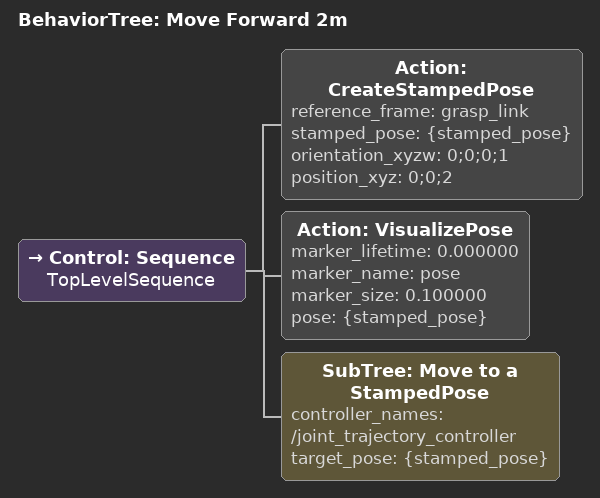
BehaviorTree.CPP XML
<?xml version='1.0' encoding='utf-8'?>
<root BTCPP_format="4" main_tree_to_execute="Move Forward 2m">
  <BehaviorTree ID="Move Forward 2m" _description="A training example that moves to a 3D pose using base and arm motion">
    <Control ID="Sequence" name="TopLevelSequence">
      <Action ID="CreateStampedPose" reference_frame="grasp_link" stamped_pose="{stamped_pose}" orientation_xyzw="0;0;0;1" position_xyz="0;0;2"/>
      <Action ID="VisualizePose" marker_lifetime="0.000000" marker_name="pose" marker_size="0.100000" pose="{stamped_pose}"/>
      <SubTree ID="Move to a StampedPose" controller_names="/joint_trajectory_controller" target_pose="{stamped_pose}"/>
    </Control>
  </BehaviorTree>
</root>
